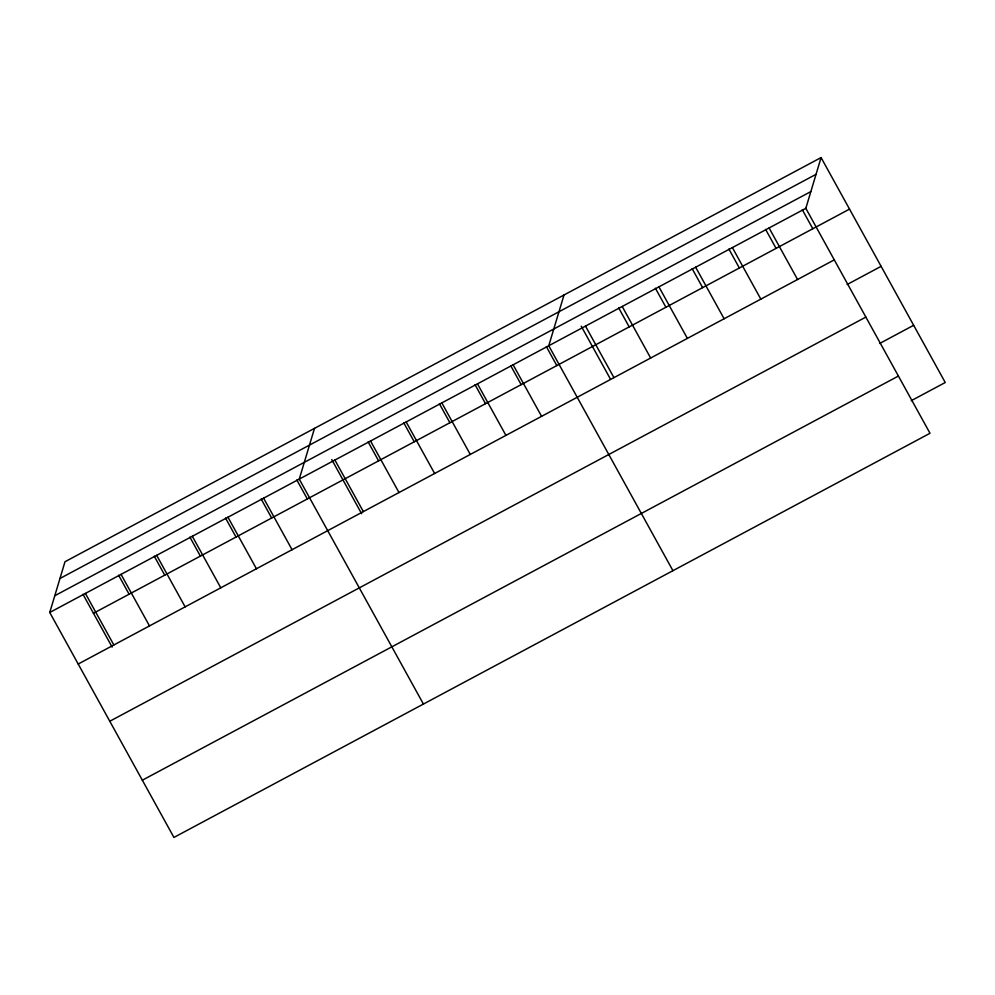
<?xml version="1.0" encoding="UTF-8"?>
<svg xmlns="http://www.w3.org/2000/svg" width="995" height="995" viewBox="0 0 995 995"><rect width="100%" height="100%" fill="white"/><g stroke="black" fill="none" stroke-linecap="round" stroke-linejoin="round"><path stroke-width="1.49" d="M821.074 157.571L805.826 208.328L930.002 433.273L173.926 837.429L49.75 612.485L64.998 561.727L821.074 157.571L945.25 382.515L911.246 400.687M314.507 428.36L299.259 479.117L423.422 704.05M564.016 294.993L548.755 345.738L672.931 570.682M59.974 578.481L816.049 174.324M54.787 595.731L810.863 191.575M49.75 612.485L805.826 208.328M93.455 613.268L849.531 209.112M78.207 664.026L834.283 259.869M847.118 284.52L881.122 266.337M109.786 721.251L865.861 317.094M879.655 343.474L913.659 325.29M142.335 780.204L898.41 376.048M802.318 209.758L812.803 228.75M769.098 227.954L797.555 279.495M765.603 229.385L776.088 248.377M732.382 247.593L760.827 299.134M728.875 249.024L739.36 268.003M695.654 267.22L724.111 318.761M692.147 268.65L702.632 287.642M658.926 286.846L687.383 338.387M655.431 288.276L665.916 307.268M622.211 306.485L650.655 358.026M618.703 307.915L629.188 326.895M585.483 326.111L613.94 377.652M581.229 326.186L610.408 379.045M546.342 346.596L556.814 365.588M513.121 364.792L541.566 416.333M510.696 365.65L521.181 384.642M477.476 383.846L505.92 435.387M475.05 384.704L485.535 403.684M441.83 402.9L470.287 454.441M439.404 403.759L449.889 422.738M406.184 421.955L434.641 473.496M403.759 422.813L414.243 441.792M370.538 441.009L398.995 492.55M368.125 441.855L378.597 460.847M334.905 460.063L363.349 511.604M331.733 459.553L361.62 513.718M296.833 479.963L307.318 498.955M263.613 498.172L292.07 549.713M261.188 499.017L271.672 518.009M227.967 517.226L256.424 568.767M225.542 518.072L236.026 537.064M192.321 536.268L220.778 587.809M189.896 537.126L200.381 556.118M156.675 555.322L185.132 606.863M154.262 556.18L164.735 575.172M121.042 574.376L149.486 625.917M118.616 575.234L129.101 594.214M85.396 593.43L113.84 644.971M82.971 594.289L112.124 647.086"/></g></svg>
